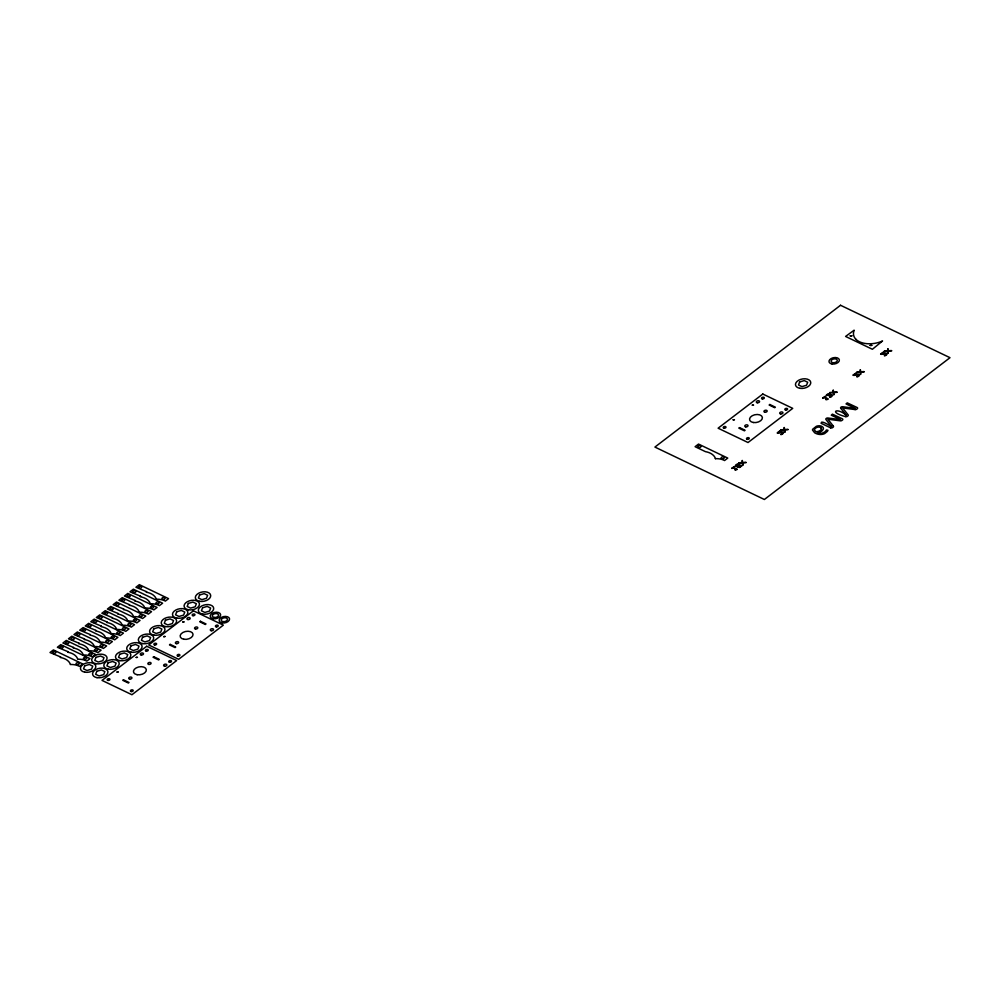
<?xml version="1.0" encoding="UTF-8"?>
<svg xmlns="http://www.w3.org/2000/svg" width="1000" height="1000" viewBox="0 0 1000 1000"><rect width="100%" height="100%" fill="white"/><g stroke="black" fill="none" stroke-linecap="round" stroke-linejoin="round"><path stroke-width="1.5" d="M853.125 375.012L856.1 373.013M880.638 353.975L883.625 351.962M854.112 330.425L854.013 330.688A19.9 12.088 -10.7 0 0 855.863 339.25M743.263 464.8L742.663 464.988M785.188 431.875L784.587 432M834.163 394.55L833.6 394.7M735.975 465.925L736.038 465.8A2.788 1.7 -10.7 0 1 736.6 465.1A3.812 2.312 -10.7 0 1 737.075 464.762L738.238 464.412A1.363 0.825 -10.7 0 1 738.812 464.6M746.112 462.638L742.862 462.912L743.275 464.7M788.112 429.637L784.825 429.95L785.238 431.737M837.113 392.287L833.812 392.625L834.212 394.412M864.2 371.887L860.9 372.2L860.7 374.275M891.712 350.85L888.425 351.163L888.2 353.212M826.787 395.6L826.85 395.513A3.675 2.237 -10.7 0 1 827.763 394.637L829.525 394.338L828.838 395.625M734.237 466.938L733.6 467.425L737.175 469.15M741.838 465.863L739.6 467.488L737.312 466.887M780.062 431.012L777.925 432.65A1.487 0.9 -10.7 0 0 778.575 432.6A9.312 5.65 -10.7 0 0 779.4 432.413L780.225 432.212A7.8 4.737 -10.7 0 1 781.275 431.975A3.325 2.025 -10.7 0 1 781.725 431.938L782.475 431.962A1.6 0.975 -10.7 0 1 782.913 432.088L783.125 432.212A1.562 0.95 -10.7 0 1 783.413 432.625L783.425 432.837A1.975 1.2 -10.7 0 1 783.125 433.438L782.8 433.738A4.3 2.612 -10.7 0 1 781.162 434.613L780.763 434.575M825.188 396.637L824.538 397.137L828.125 398.862M856.137 373.288L854.013 374.9A1.487 0.9 -10.7 0 0 854.65 374.85A9.312 5.65 -10.7 0 0 855.487 374.675L856.312 374.462A7.8 4.737 -10.7 0 1 857.362 374.237A3.325 2.025 -10.7 0 1 857.812 374.188L858.562 374.212A1.6 0.975 -10.7 0 1 859.475 374.875L859.513 375.087A1.975 1.2 -10.7 0 1 859.212 375.7L858.875 376A4.3 2.612 -10.7 0 1 857.237 376.863L856.875 376.85M883.65 352.238L881.538 353.862A1.487 0.9 -10.7 0 0 882.175 353.812A9.312 5.65 -10.7 0 0 883.012 353.625L883.825 353.425A7.8 4.737 -10.7 0 1 884.887 353.188A3.325 2.025 -10.7 0 1 885.337 353.15L886.087 353.175A1.6 0.975 -10.7 0 1 886.988 353.837L887.025 354.05A1.975 1.2 -10.7 0 1 886.725 354.65L886.4 354.95A4.3 2.612 -10.7 0 1 884.762 355.825L884.375 355.788M738.688 462.863L742 462.55L742.237 460.475M780.638 429.888L783.95 429.575L784.2 427.5M829.625 392.575L832.938 392.25L833.175 390.188M856.725 372.15L860.037 371.838L860.275 369.762M884.25 351.1L887.562 350.788L887.8 348.713M731.762 468.188L734.2 466.662M822.7 397.9L825.15 396.375M829.3 395.925L830.925 395.238L831.188 396.213A3.312 2.013 -10.7 0 1 829.862 396.975M827.812 399.35L826.012 399.762M736.938 469.613L735.062 470.05M735.788 466.05L735.312 465.838A3.3 2.013 -10.7 0 1 735.938 464.938A3.513 2.138 -10.7 0 1 737.062 464.175L737.85 463.938A1.575 0.963 -10.7 0 1 738.575 463.913L739.038 464.025A2.7 1.638 -10.7 0 1 739.513 464.25L739.7 464.412A1.75 1.062 -10.7 0 1 739.8 465.3L739.412 465.737A3.1 1.875 -10.7 0 1 738.012 466.5L739.525 466.987L741.787 465.6M826.562 395.75L826.15 395.487A4.838 2.938 -10.7 0 1 827.3 394.312L828.075 393.875A2.1 1.275 -10.7 0 1 828.625 393.7A1.575 0.963 -10.7 0 1 830.275 394.113A1.45 0.887 -10.7 0 1 830.362 394.588L832.175 395.138A1.288 0.787 -10.7 0 1 832.35 395.538L831.862 396.337A3.775 2.288 -10.7 0 1 830.075 397.337L829.75 397.337M826.225 399.375L827.15 399.062L824 397.55L822.825 398.188M735.288 469.675L736.2 469.35L733.05 467.85L731.875 468.475M863.988 371.575L860.788 371.775L860.4 369.888M836.888 392L833.688 392.2L833.3 390.3M745.938 462.287L742.738 462.488L742.35 460.6M891.5 350.538L888.3 350.737L887.913 348.837M787.9 429.325L784.7 429.525L784.312 427.625M884.375 351.4L887.688 351.2L888.062 353.088M855.075 409.575L842.6 407.912L848.138 414.875A1.525 0.925 -10.7 0 1 847.887 415.913L847.275 416.362A1.375 0.838 -10.7 0 1 846.612 416.637A1.613 0.975 -10.7 0 1 845.225 416.525M829.712 392.85L833.062 392.675L833.45 394.55M738.763 463.137L742.113 462.962L742.5 464.837M780.013 430.75L777.175 432.962A1.425 0.862 -10.7 0 0 777.95 433.113A3.588 2.175 -10.7 0 0 778.875 433.013A8.025 4.875 -10.7 0 0 779.875 432.775A14.138 8.588 -10.7 0 1 780.738 432.55A4.138 2.512 -10.7 0 1 781.7 432.375L782.362 433.4A3.663 2.225 -10.7 0 1 780.925 434.237M854.038 330.275L845.575 336.438L872.387 349.275L882.55 340.975A19.812 12.038 -10.7 0 1 872.55 343.638A19.988 12.138 -10.7 0 1 862.975 343.025A19.8 12.025 -10.7 0 1 855.863 339.25M856.787 372.413L860.163 372.25L860.55 374.137M780.7 430.163L784.075 429.988L784.463 431.875M845.325 416.55C828.162 412.1 837.05 407.025 846.25 415.262L840.7 408.212M830.562 427.825L821.062 423.275C820.8 419.312 831.025 426.688 831.488 426.538L825.938 419.5A1.55 0.938 -10.7 0 1 827.887 418L840.512 419.65L831.263 415.175L832.412 414.162L842.362 418.812A1.487 0.912 -10.7 0 1 842.812 419.462A1.4 0.85 -10.7 0 1 842.412 420.075L841.912 420.462A1.525 0.925 -10.7 0 1 840.325 420.838L827.837 419.188L833.375 426.15M737.113 466.8L737.475 466.225A2.788 1.7 -10.7 0 0 738.713 465.6L738.8 465.538A1.288 0.787 -10.7 0 0 739.112 464.963L738.825 464.588M820.925 427.775L820.763 427.65A4.25 2.587 -10.7 0 0 820.138 427.325L819.663 427.175A3.062 1.863 -10.7 0 0 818.625 427.075A3.3 2 -10.7 0 0 817.913 427.137A3.225 1.963 -10.7 0 0 816.812 427.45A4.325 2.625 -10.7 0 0 815.45 428.288A4.025 2.438 -10.7 0 0 814.65 429.162A3.35 2.037 -10.7 0 0 814.488 430.012L815.775 431.65A4.713 2.862 -10.7 0 0 817.788 431.5A4.075 2.475 -10.7 0 0 819.013 431.1L819.875 430.65A6.088 3.7 -10.7 0 0 820.65 430.087L821.388 429.162A2.462 1.5 -10.7 0 0 821.462 428.65A3.3 2 -10.7 0 0 820.975 427.812L821.062 427.9M853.188 375.175L853.263 375.225A1.425 0.862 -10.7 0 0 854.025 375.375A3.588 2.175 -10.7 0 0 854.963 375.262A8.025 4.875 -10.7 0 0 855.95 375.025A14.138 8.588 -10.7 0 1 856.825 374.8A4.138 2.512 -10.7 0 1 857.788 374.625L858.725 374.988L858.35 375.737A3.663 2.225 -10.7 0 1 857 376.488M880.688 354.113L880.788 354.175A1.425 0.862 -10.7 0 0 881.55 354.325A3.588 2.175 -10.7 0 0 882.475 354.225A8.025 4.875 -10.7 0 0 883.475 353.988M884.525 355.45A3.663 2.225 -10.7 0 0 885.875 354.688L886.263 353.963L885.387 353.587A4.138 2.512 -10.7 0 0 884.35 353.762A14.138 8.588 -10.7 0 0 883.475 353.988M715.375 458.675A15.425 9.363 -10.7 0 0 713.7 455.675A17.962 10.913 -10.7 0 0 705.425 451.637L695.088 446.688L698.5 444.075L727.763 458.088L724.575 460.525L723.462 460A14.938 9.075 -10.7 0 0 715.387 458.675M821.963 430.725A7.5 4.562 -10.7 0 1 820.662 431.575L818.438 432.375A4.225 2.562 -10.7 0 1 817.362 432.512L820.588 433.25A4.713 2.862 -10.7 0 0 822.613 433.013L824.463 432.137A7.788 4.725 -10.7 0 0 825.113 431.625A6.338 3.85 -10.7 0 0 826.175 430.375A1.55 0.95 -10.7 0 1 826.5 429.95L827.987 430.288A10 6.075 -10.7 0 1 827.325 431.425L824.737 433.537A4.975 3.025 -10.7 0 1 823.275 434.113A6.25 3.787 -10.7 0 1 820.525 434.487A8.175 4.963 -10.7 0 1 817.95 434.162A15.263 9.275 -10.7 0 1 816.938 433.875L815.975 433.488A25.85 15.7 -10.7 0 1 814.65 432.8L812.5 430.062A4.775 2.9 -10.7 0 1 812.712 429.212L816.312 426.325A4.925 2.988 -10.7 0 1 818.088 425.863L818.975 425.788A4.612 2.8 -10.7 0 1 820.575 425.938L821.312 426.163A6.85 4.162 -10.7 0 1 822.325 426.7L823.037 427.35A4.737 2.875 -10.7 0 1 823.4 428.375A4.95 3.013 -10.7 0 1 821.95 430.712M833.35 426.163A1.525 0.925 -10.7 0 1 833.125 427.188L832.513 427.638A1.375 0.838 -10.7 0 1 831.85 427.912A1.613 0.975 -10.7 0 1 830.462 427.8M855.088 409.562A1.525 0.925 -10.7 0 0 856.688 409.188L857.188 408.787A1.4 0.85 -10.7 0 0 857.575 408.188A1.487 0.912 -10.7 0 0 857.138 407.525L847.262 402.887L846.025 403.9L855.275 408.375L842.663 406.725A1.55 0.938 -10.7 0 0 840.7 408.212M117.037 672.087L118.338 671.938L117.037 672.038M136.188 657.45L137.487 657.312L136.2 657.425M163.738 636.65L165.037 636.475L163.738 636.65M182.887 622.013L184.188 621.862L182.9 621.962M733.138 419.8L734.412 419.7L733.138 419.8M752.288 405.163L753.575 405.125L752.325 405.087M850.2 335.85L851.838 335.812L850.2 335.85M870.138 345.4L871.775 345.363L870.138 345.4M799.638 381.962L798.5 384.975L801.95 386.625L806.538 385.262L807.7 382.238L804.25 380.588L799.638 381.962M84.675 665.837L83.525 668.85L86.988 670.512L91.587 669.137L92.725 666.112L89.275 664.463L84.675 665.837M95.938 657.375L94.787 660.387L98.238 662.05L102.837 660.675L103.987 657.65L100.538 656L95.938 657.375M96.812 671.287L95.662 674.312L99.113 675.962L103.713 674.6L104.862 671.575L101.412 669.925L96.812 671.287M108.062 662.825L106.912 665.85L110.375 667.513L114.975 666.137L116.125 663.112L112.662 661.462L108.062 662.825M119.7 654.287L118.55 657.312L122.013 658.962L126.613 657.6L127.762 654.575L124.3 652.925L119.7 654.287M130.963 645.825L129.812 648.85L133.262 650.5L137.875 649.137L139.012 646.112L135.562 644.463L130.963 645.825M142.562 637.25L141.425 640.275L144.875 641.925L149.475 640.562L150.625 637.537L147.175 635.887L142.562 637.25M153.825 628.787L152.675 631.812L156.137 633.475L160.738 632.1L161.875 629.075L158.425 627.425L153.825 628.787M165.463 620.25L164.312 623.275L167.775 624.925L172.375 623.562L173.525 620.538L170.062 618.888L165.463 620.25M176.725 611.788L175.575 614.812L179.025 616.462L183.625 615.1L184.775 612.075L181.325 610.425L176.725 611.788M188.312 603.438L187.162 606.462L190.613 608.112L195.212 606.75L196.363 603.725L192.913 602.075L188.312 603.438M199.562 594.987L198.412 598L201.875 599.663L206.475 598.288L207.625 595.262L204.163 593.612L199.562 594.987M202.562 607.762L201.425 610.788L204.875 612.438L209.475 611.075L210.625 608.05L207.162 606.4L202.562 607.762M60.613 656.95L60.325 657.475A17.875 10.862 -10.7 0 1 68.612 661.5A15.188 9.225 -10.7 0 1 70.287 664.513A14.887 9.038 -10.7 0 1 78.35 665.837L79.463 666.363L82.65 663.925L53.4 649.925L50 652.525L60.613 656.95M67.975 651.675L67.688 652.2A17.875 10.862 -10.7 0 1 75.975 656.237A15.188 9.225 -10.7 0 1 77.65 659.237A14.887 9.038 -10.7 0 1 85.712 660.562L86.825 661.1L90.013 658.662L60.775 644.65L57.362 647.262L67.975 651.675M73.513 647.45L73.225 647.975A17.875 10.862 -10.7 0 1 81.512 652.013A15.188 9.225 -10.7 0 1 83.175 655.013A14.887 9.038 -10.7 0 1 91.25 656.338L92.362 656.875L95.55 654.425L66.3 640.425L62.9 643.025L73.513 647.45M79.05 643.225L78.763 643.75A17.875 10.862 -10.7 0 1 87.05 647.775A15.188 9.225 -10.7 0 1 88.713 650.788A14.887 9.038 -10.7 0 1 96.788 652.113L97.9 652.638L101.088 650.2L71.838 636.2L68.438 638.8L79.05 643.225M84.588 638.987L84.288 639.513A17.875 10.862 -10.7 0 1 92.575 643.55A15.188 9.225 -10.7 0 1 94.25 646.55A14.887 9.038 -10.7 0 1 102.325 647.887L103.425 648.413L106.625 645.975L77.375 631.975L73.963 634.575L84.588 638.987M90.325 634.6L90.037 635.125A17.875 10.862 -10.7 0 1 98.325 639.163A15.188 9.225 -10.7 0 1 100 642.163A14.887 9.038 -10.7 0 1 108.062 643.487L109.175 644.025L112.375 641.587L83.125 627.575L79.713 630.175L90.325 634.6M95.862 630.375L95.575 630.9A17.875 10.862 -10.7 0 1 103.863 634.938A15.188 9.225 -10.7 0 1 105.538 637.938A14.887 9.038 -10.7 0 1 113.6 639.263L114.712 639.8L117.9 637.35L88.663 623.35L85.25 625.95L95.862 630.375M101.4 626.15L101.112 626.663A17.875 10.862 -10.7 0 1 109.4 630.7A15.188 9.225 -10.7 0 1 111.062 633.7A14.887 9.038 -10.7 0 1 119.138 635.037L120.25 635.562L123.438 633.125L94.188 619.125L90.787 621.725L101.4 626.15M106.938 621.912L106.65 622.438A17.875 10.862 -10.7 0 1 114.925 626.475A15.188 9.225 -10.7 0 1 116.6 629.475A14.887 9.038 -10.7 0 1 124.675 630.812L125.775 631.337L128.975 628.9L99.725 614.9L96.325 617.5L106.938 621.912M112.463 617.688L112.175 618.212A17.875 10.862 -10.7 0 1 120.463 622.25A15.188 9.225 -10.7 0 1 122.137 625.25A14.887 9.038 -10.7 0 1 130.213 626.575L131.312 627.112L134.512 624.675L105.262 610.662L101.85 613.263L112.463 617.688M118 613.462L117.713 613.987A17.875 10.862 -10.7 0 1 126 618.025A15.188 9.225 -10.7 0 1 127.675 621.025A14.887 9.038 -10.7 0 1 135.738 622.35L136.85 622.888L140.037 620.438L110.8 606.438L107.387 609.038L118 613.462M123.75 609.075L123.462 609.587A17.875 10.862 -10.7 0 1 131.75 613.625A15.188 9.225 -10.7 0 1 133.425 616.625A14.887 9.038 -10.7 0 1 141.488 617.962L142.6 618.488L145.787 616.05L116.538 602.05L113.138 604.65L123.75 609.075M129.5 604.675L129.213 605.2A17.875 10.862 -10.7 0 1 137.5 609.237A15.188 9.225 -10.7 0 1 139.162 612.238A14.887 9.038 -10.7 0 1 147.238 613.575L148.35 614.1L151.537 611.663L122.287 597.65L118.888 600.262L129.5 604.675M135.037 600.45L134.75 600.975A17.875 10.862 -10.7 0 1 143.025 605.013A15.188 9.225 -10.7 0 1 144.7 608.013A14.887 9.038 -10.7 0 1 152.775 609.338L153.875 609.875L157.075 607.438L127.825 593.425L124.425 596.025L135.037 600.45M140.562 596.225L140.275 596.75A17.875 10.862 -10.7 0 1 148.562 600.788A15.188 9.225 -10.7 0 1 150.238 603.787A14.887 9.038 -10.7 0 1 158.312 605.112L159.412 605.638L162.613 603.2L133.363 589.2L129.95 591.8L140.562 596.225M146.525 591.663L146.237 592.188A17.875 10.862 -10.7 0 1 154.525 596.225A15.188 9.225 -10.7 0 1 156.2 599.225A14.887 9.038 -10.7 0 1 164.262 600.562L165.375 601.087L168.562 598.65L139.325 584.65L135.912 587.25L146.525 591.663M146.738 646.25L102.025 680.4L131.938 694.725L176.65 660.575L146.738 646.25M193.438 610.812L148.737 644.963L178.637 659.287L223.35 625.138L193.438 610.812M123.45 679.812L122.775 680.337L128.35 683.012L129.037 682.487L123.45 679.812M153.725 656.712L153.038 657.237L158.625 659.912L159.312 659.388L153.725 656.712M170.15 644.375L169.475 644.9L175.062 647.575L175.738 647.05L170.15 644.375M200.425 621.275L199.75 621.8L205.325 624.475L206.012 623.95L200.425 621.275M840.537 305.275L654.912 447.075L764.375 499.487L950 357.688L840.537 305.275M762.812 394.038L718.1 428.2L748.025 442.525L792.738 408.363L762.812 394.038M739.525 427.612L738.838 428.137L744.425 430.812L745.113 430.288L739.525 427.612M769.8 404.5L769.112 405.025L774.712 407.7L775.387 407.175L769.8 404.5M162.862 599.35A1.625 0.988 -10.7 0 0 165.15 598.088A1.625 0.988 -10.7 0 0 162.625 597.65A1.625 0.988 -10.7 0 0 162.862 599.35M139.5 588.162A1.625 0.988 -10.7 0 0 141.788 586.9A1.625 0.988 -10.7 0 0 139.262 586.462A1.625 0.988 -10.7 0 0 139.5 588.162M156.9 603.9A1.625 0.988 -10.7 0 0 159.188 602.638A1.625 0.988 -10.7 0 0 156.662 602.2A1.625 0.988 -10.7 0 0 156.9 603.9M133.537 592.712A1.625 0.988 -10.7 0 0 135.838 591.45A1.625 0.988 -10.7 0 0 133.3 591.013A1.625 0.988 -10.7 0 0 133.537 592.712M151.363 608.125A1.625 0.988 -10.7 0 0 153.65 606.862A1.625 0.988 -10.7 0 0 151.125 606.425A1.625 0.988 -10.7 0 0 151.363 608.125M128.012 596.95A1.625 0.988 -10.7 0 0 130.3 595.688A1.625 0.988 -10.7 0 0 127.762 595.25A1.625 0.988 -10.7 0 0 128.012 596.95M145.825 612.362A1.625 0.988 -10.7 0 0 148.125 611.1A1.625 0.988 -10.7 0 0 145.588 610.662A1.625 0.988 -10.7 0 0 145.825 612.362M122.475 601.175A1.625 0.988 -10.7 0 0 124.763 599.913A1.625 0.988 -10.7 0 0 122.238 599.475A1.625 0.988 -10.7 0 0 122.475 601.175M140.075 616.75A1.625 0.988 -10.7 0 0 142.375 615.487A1.625 0.988 -10.7 0 0 139.838 615.05A1.625 0.988 -10.7 0 0 140.075 616.75M116.725 605.562A1.625 0.988 -10.7 0 0 119.012 604.3A1.625 0.988 -10.7 0 0 116.487 603.862A1.625 0.988 -10.7 0 0 116.725 605.562M134.338 621.138A1.625 0.988 -10.7 0 0 136.625 619.875A1.625 0.988 -10.7 0 0 134.1 619.438A1.625 0.988 -10.7 0 0 134.338 621.138M110.975 609.95A1.625 0.988 -10.7 0 0 113.263 608.7A1.625 0.988 -10.7 0 0 110.738 608.25A1.625 0.988 -10.7 0 0 110.975 609.95M128.8 625.363A1.625 0.988 -10.7 0 0 131.088 624.1A1.625 0.988 -10.7 0 0 128.562 623.663A1.625 0.988 -10.7 0 0 128.8 625.363M105.438 614.188A1.625 0.988 -10.7 0 0 107.737 612.925A1.625 0.988 -10.7 0 0 105.2 612.487A1.625 0.988 -10.7 0 0 105.438 614.188M123.263 629.6A1.625 0.988 -10.7 0 0 125.55 628.337A1.625 0.988 -10.7 0 0 123.025 627.9A1.625 0.988 -10.7 0 0 123.263 629.6M99.913 618.413A1.625 0.988 -10.7 0 0 102.2 617.15A1.625 0.988 -10.7 0 0 99.663 616.712A1.625 0.988 -10.7 0 0 99.913 618.413M117.725 633.825A1.625 0.988 -10.7 0 0 120.025 632.562A1.625 0.988 -10.7 0 0 117.487 632.125A1.625 0.988 -10.7 0 0 117.725 633.825M94.375 622.638A1.625 0.988 -10.7 0 0 96.662 621.375A1.625 0.988 -10.7 0 0 94.138 620.938A1.625 0.988 -10.7 0 0 94.375 622.638M112.188 638.05A1.625 0.988 -10.7 0 0 114.488 636.788A1.625 0.988 -10.7 0 0 111.95 636.35A1.625 0.988 -10.7 0 0 112.188 638.05M88.837 626.875A1.625 0.988 -10.7 0 0 91.125 625.612A1.625 0.988 -10.7 0 0 88.6 625.163A1.625 0.988 -10.7 0 0 88.837 626.875M106.662 642.275A1.625 0.988 -10.7 0 0 108.95 641.012A1.625 0.988 -10.7 0 0 106.425 640.575A1.625 0.988 -10.7 0 0 106.662 642.275M83.3 631.1A1.625 0.988 -10.7 0 0 85.6 629.837A1.625 0.988 -10.7 0 0 83.062 629.4A1.625 0.988 -10.7 0 0 83.3 631.1M100.913 646.675A1.625 0.988 -10.7 0 0 103.2 645.413A1.625 0.988 -10.7 0 0 100.675 644.975A1.625 0.988 -10.7 0 0 100.913 646.675M77.55 635.487A1.625 0.988 -10.7 0 0 79.85 634.225A1.625 0.988 -10.7 0 0 77.312 633.787A1.625 0.988 -10.7 0 0 77.55 635.487M95.375 650.9A1.625 0.988 -10.7 0 0 97.662 649.638A1.625 0.988 -10.7 0 0 95.138 649.2A1.625 0.988 -10.7 0 0 95.375 650.9M72.025 639.712A1.625 0.988 -10.7 0 0 74.312 638.45A1.625 0.988 -10.7 0 0 71.787 638.013A1.625 0.988 -10.7 0 0 72.025 639.712M89.838 655.125A1.625 0.988 -10.7 0 0 92.137 653.863A1.625 0.988 -10.7 0 0 89.6 653.425A1.625 0.988 -10.7 0 0 89.838 655.125M66.487 643.95A1.625 0.988 -10.7 0 0 68.775 642.688A1.625 0.988 -10.7 0 0 66.25 642.25A1.625 0.988 -10.7 0 0 66.487 643.95M84.312 659.35A1.625 0.988 -10.7 0 0 86.6 658.1A1.625 0.988 -10.7 0 0 84.062 657.65A1.625 0.988 -10.7 0 0 84.312 659.35M60.95 648.175A1.625 0.988 -10.7 0 0 63.238 646.912A1.625 0.988 -10.7 0 0 60.712 646.475A1.625 0.988 -10.7 0 0 60.95 648.175M76.938 664.625A1.625 0.988 -10.7 0 0 79.237 663.363A1.625 0.988 -10.7 0 0 76.7 662.925A1.625 0.988 -10.7 0 0 76.938 664.625M53.587 653.438A1.625 0.988 -10.7 0 0 55.875 652.175A1.625 0.988 -10.7 0 0 53.35 651.737A1.625 0.988 -10.7 0 0 53.587 653.438M84.875 672.188A7.763 4.713 -10.7 0 0 95.787 666.175A7.763 4.713 -10.7 0 0 83.737 664.087A7.763 4.713 -10.7 0 0 84.875 672.188M96.125 663.725A7.763 4.713 -10.7 0 0 107.037 657.712A7.763 4.713 -10.7 0 0 94.987 655.625A7.763 4.713 -10.7 0 0 96.125 663.725M202.763 614.125A7.763 4.713 -10.7 0 0 213.675 608.112A7.763 4.713 -10.7 0 0 201.625 606.025A7.763 4.713 -10.7 0 0 202.763 614.125M199.762 601.337A7.763 4.713 -10.7 0 0 210.675 595.325A7.763 4.713 -10.7 0 0 198.625 593.237A7.763 4.713 -10.7 0 0 199.762 601.337M188.5 609.8A7.763 4.713 -10.7 0 0 199.412 603.787A7.763 4.713 -10.7 0 0 187.362 601.7A7.763 4.713 -10.7 0 0 188.5 609.8M142.762 643.612A7.763 4.713 -10.7 0 0 153.675 637.6A7.763 4.713 -10.7 0 0 141.625 635.513A7.763 4.713 -10.7 0 0 142.762 643.612M154.025 635.15A7.763 4.713 -10.7 0 0 164.938 629.138A7.763 4.713 -10.7 0 0 152.887 627.05A7.763 4.713 -10.7 0 0 154.025 635.15M165.662 626.613A7.763 4.713 -10.7 0 0 176.575 620.6A7.763 4.713 -10.7 0 0 164.525 618.513A7.763 4.713 -10.7 0 0 165.662 626.613M176.912 618.15A7.763 4.713 -10.7 0 0 187.825 612.137A7.763 4.713 -10.7 0 0 175.787 610.05A7.763 4.713 -10.7 0 0 176.912 618.15M119.9 660.638A7.763 4.713 -10.7 0 0 130.812 654.638A7.763 4.713 -10.7 0 0 118.763 652.55A7.763 4.713 -10.7 0 0 119.9 660.638M131.15 652.188A7.763 4.713 -10.7 0 0 142.062 646.175A7.763 4.713 -10.7 0 0 130.025 644.087A7.763 4.713 -10.7 0 0 131.15 652.188M108.263 669.188A7.763 4.713 -10.7 0 0 119.175 663.175A7.763 4.713 -10.7 0 0 107.125 661.087A7.763 4.713 -10.7 0 0 108.263 669.188M97 677.65A7.763 4.713 -10.7 0 0 107.912 671.637A7.763 4.713 -10.7 0 0 95.862 669.55A7.763 4.713 -10.7 0 0 97 677.65M223.025 621.613A3.137 1.9 -10.7 0 0 227.438 619.188A3.137 1.9 -10.7 0 0 222.575 618.337A3.137 1.9 -10.7 0 0 223.025 621.613M222.125 622.913A5.275 3.212 -10.7 0 0 229.55 618.825A5.275 3.212 -10.7 0 0 221.363 617.4A5.275 3.212 -10.7 0 0 222.125 622.913M214.1 617.425A3.137 1.9 -10.7 0 0 218.512 614.987A3.137 1.9 -10.7 0 0 213.637 614.15A3.137 1.9 -10.7 0 0 214.1 617.425M213.2 618.725A5.275 3.212 -10.7 0 0 220.625 614.637A5.275 3.212 -10.7 0 0 212.425 613.212A5.275 3.212 -10.7 0 0 213.2 618.725M176.325 643.625A1.625 0.988 -10.7 0 0 178.625 642.362A1.625 0.988 -10.7 0 0 176.088 641.925A1.625 0.988 -10.7 0 0 176.325 643.625M195.487 628.987A1.625 0.988 -10.7 0 0 197.775 627.725A1.625 0.988 -10.7 0 0 195.25 627.288A1.625 0.988 -10.7 0 0 195.487 628.987M183.85 639.263A6.525 3.962 -10.7 0 0 193.025 634.225A6.525 3.962 -10.7 0 0 182.9 632.463A6.525 3.962 -10.7 0 0 183.85 639.263M211.25 630.712A1.625 0.988 -10.7 0 0 213.538 629.45A1.625 0.988 -10.7 0 0 211.012 629.012A1.625 0.988 -10.7 0 0 211.25 630.712M216.25 626.838A1.4 0.85 -10.7 0 0 218.212 625.75A1.4 0.85 -10.7 0 0 216.038 625.375A1.4 0.85 -10.7 0 0 216.25 626.838M154.662 644.963A1.4 0.85 -10.7 0 0 156.625 643.888A1.4 0.85 -10.7 0 0 154.462 643.512A1.4 0.85 -10.7 0 0 154.662 644.963M177.925 656.1A1.4 0.85 -10.7 0 0 179.887 655.025A1.4 0.85 -10.7 0 0 177.725 654.65A1.4 0.85 -10.7 0 0 177.925 656.1M192.975 615.688A1.4 0.85 -10.7 0 0 194.938 614.612A1.4 0.85 -10.7 0 0 192.775 614.237A1.4 0.85 -10.7 0 0 192.975 615.688M187.9 619.538A1.625 0.988 -10.7 0 0 190.188 618.275A1.625 0.988 -10.7 0 0 187.65 617.825A1.625 0.988 -10.7 0 0 187.9 619.538M129.625 679.062A1.625 0.988 -10.7 0 0 131.912 677.8A1.625 0.988 -10.7 0 0 129.388 677.362A1.625 0.988 -10.7 0 0 129.625 679.062M148.787 664.425A1.625 0.988 -10.7 0 0 151.075 663.162A1.625 0.988 -10.7 0 0 148.55 662.725A1.625 0.988 -10.7 0 0 148.787 664.425M137.15 674.712A6.525 3.962 -10.7 0 0 146.325 669.663A6.525 3.962 -10.7 0 0 136.2 667.9A6.525 3.962 -10.7 0 0 137.15 674.712M164.55 666.15A1.625 0.988 -10.7 0 0 166.838 664.887A1.625 0.988 -10.7 0 0 164.312 664.45A1.625 0.988 -10.7 0 0 164.55 666.15M169.537 662.275A1.4 0.85 -10.7 0 0 171.5 661.188A1.4 0.85 -10.7 0 0 169.338 660.812A1.4 0.85 -10.7 0 0 169.537 662.275M107.963 680.4A1.4 0.85 -10.7 0 0 109.925 679.325A1.4 0.85 -10.7 0 0 107.75 678.95A1.4 0.85 -10.7 0 0 107.963 680.4M131.225 691.55A1.4 0.85 -10.7 0 0 133.188 690.462A1.4 0.85 -10.7 0 0 131.025 690.088A1.4 0.85 -10.7 0 0 131.225 691.55M146.275 651.137A1.4 0.85 -10.7 0 0 148.238 650.05A1.4 0.85 -10.7 0 0 146.075 649.675A1.4 0.85 -10.7 0 0 146.275 651.137M141.188 654.975A1.625 0.988 -10.7 0 0 143.488 653.713A1.625 0.988 -10.7 0 0 140.95 653.275A1.625 0.988 -10.7 0 0 141.188 654.975M832.925 362.7A3.125 1.9 -10.7 0 0 837.262 360.238A3.125 1.9 -10.7 0 0 832.362 359.462A3.125 1.9 -10.7 0 0 832.925 362.7M832.075 364A5.25 3.188 -10.7 0 0 839.35 359.85A5.25 3.188 -10.7 0 0 831.125 358.55A5.25 3.188 -10.7 0 0 832.075 364M745.738 426.85A1.625 0.988 -10.7 0 0 748 425.562A1.625 0.988 -10.7 0 0 745.438 425.163A1.625 0.988 -10.7 0 0 745.738 426.85M764.9 412.212A1.625 0.988 -10.7 0 0 767.15 410.925A1.625 0.988 -10.7 0 0 764.6 410.525A1.625 0.988 -10.7 0 0 764.9 412.212M753.35 422.512A6.513 3.962 -10.7 0 0 762.375 417.375A6.513 3.962 -10.7 0 0 752.175 415.763A6.513 3.962 -10.7 0 0 753.35 422.512M780.662 413.95A1.625 0.988 -10.7 0 0 782.925 412.663A1.625 0.988 -10.7 0 0 780.375 412.25A1.625 0.988 -10.7 0 0 780.662 413.95M785.65 410.075A1.4 0.85 -10.7 0 0 787.575 408.975A1.4 0.85 -10.7 0 0 785.4 408.625A1.4 0.85 -10.7 0 0 785.65 410.075M724.05 428.2A1.4 0.85 -10.7 0 0 725.975 427.1A1.4 0.85 -10.7 0 0 723.8 426.75A1.4 0.85 -10.7 0 0 724.05 428.2M747.325 439.338A1.4 0.85 -10.7 0 0 749.262 438.25A1.4 0.85 -10.7 0 0 747.075 437.9A1.4 0.85 -10.7 0 0 747.325 439.338M762.362 398.925A1.4 0.85 -10.7 0 0 764.3 397.825A1.4 0.85 -10.7 0 0 762.113 397.475A1.4 0.85 -10.7 0 0 762.362 398.925M757.288 402.75A1.625 0.988 -10.7 0 0 759.55 401.463A1.625 0.988 -10.7 0 0 757 401.062A1.625 0.988 -10.7 0 0 757.288 402.75M698.725 447.6A1.625 0.988 -10.7 0 0 700.975 446.312A1.625 0.988 -10.7 0 0 698.425 445.913A1.625 0.988 -10.7 0 0 698.725 447.6M722.1 458.787A1.625 0.988 -10.7 0 0 724.35 457.5A1.625 0.988 -10.7 0 0 721.8 457.1A1.625 0.988 -10.7 0 0 722.1 458.787M799.987 388.325A7.75 4.713 -10.7 0 0 810.725 382.212A7.75 4.713 -10.7 0 0 798.587 380.3A7.75 4.713 -10.7 0 0 799.987 388.325"/></g></svg>
